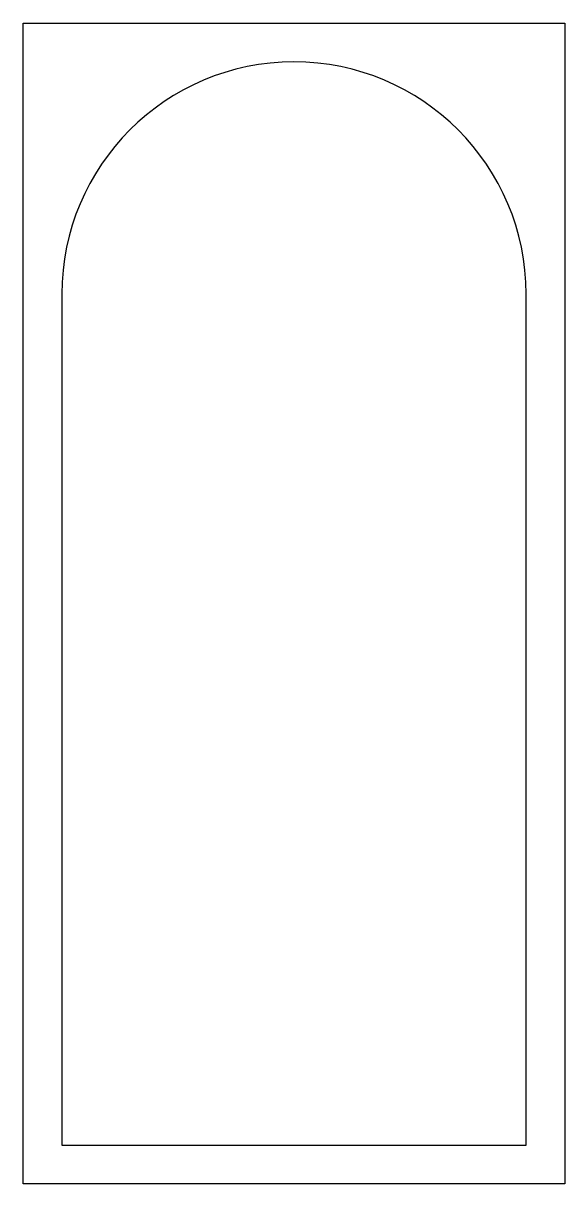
# Model space of a CAD drawing. Header units: millimetres. Extents: x 4017 to 4087, y 1290 to 1440.
import ezdxf

# ---------------------------------------------------------------- set-up
doc = ezdxf.new("R2010")
doc.units = ezdxf.units.MM

msp = doc.modelspace()

# ---------------------------------------------------------------- linework, layer by layer
for p, q in [((4017.07, 1440.26), (4087.07, 1440.26)), ((4017.07, 1290.26), (4017.07, 1440.26)), ((4087.07, 1440.26), (4087.07, 1290.26)), ((4022.07, 1405.26), (4022.07, 1295.26)), ((4082.07, 1295.26), (4082.07, 1405.26)), ((4022.07, 1295.26), (4082.07, 1295.26)), ((4087.07, 1290.26), (4017.07, 1290.26))]:
    msp.add_line(p, q)
msp.add_arc((4052.07, 1405.26), 30, 0, 180)

doc.saveas('drawing.dxf')
